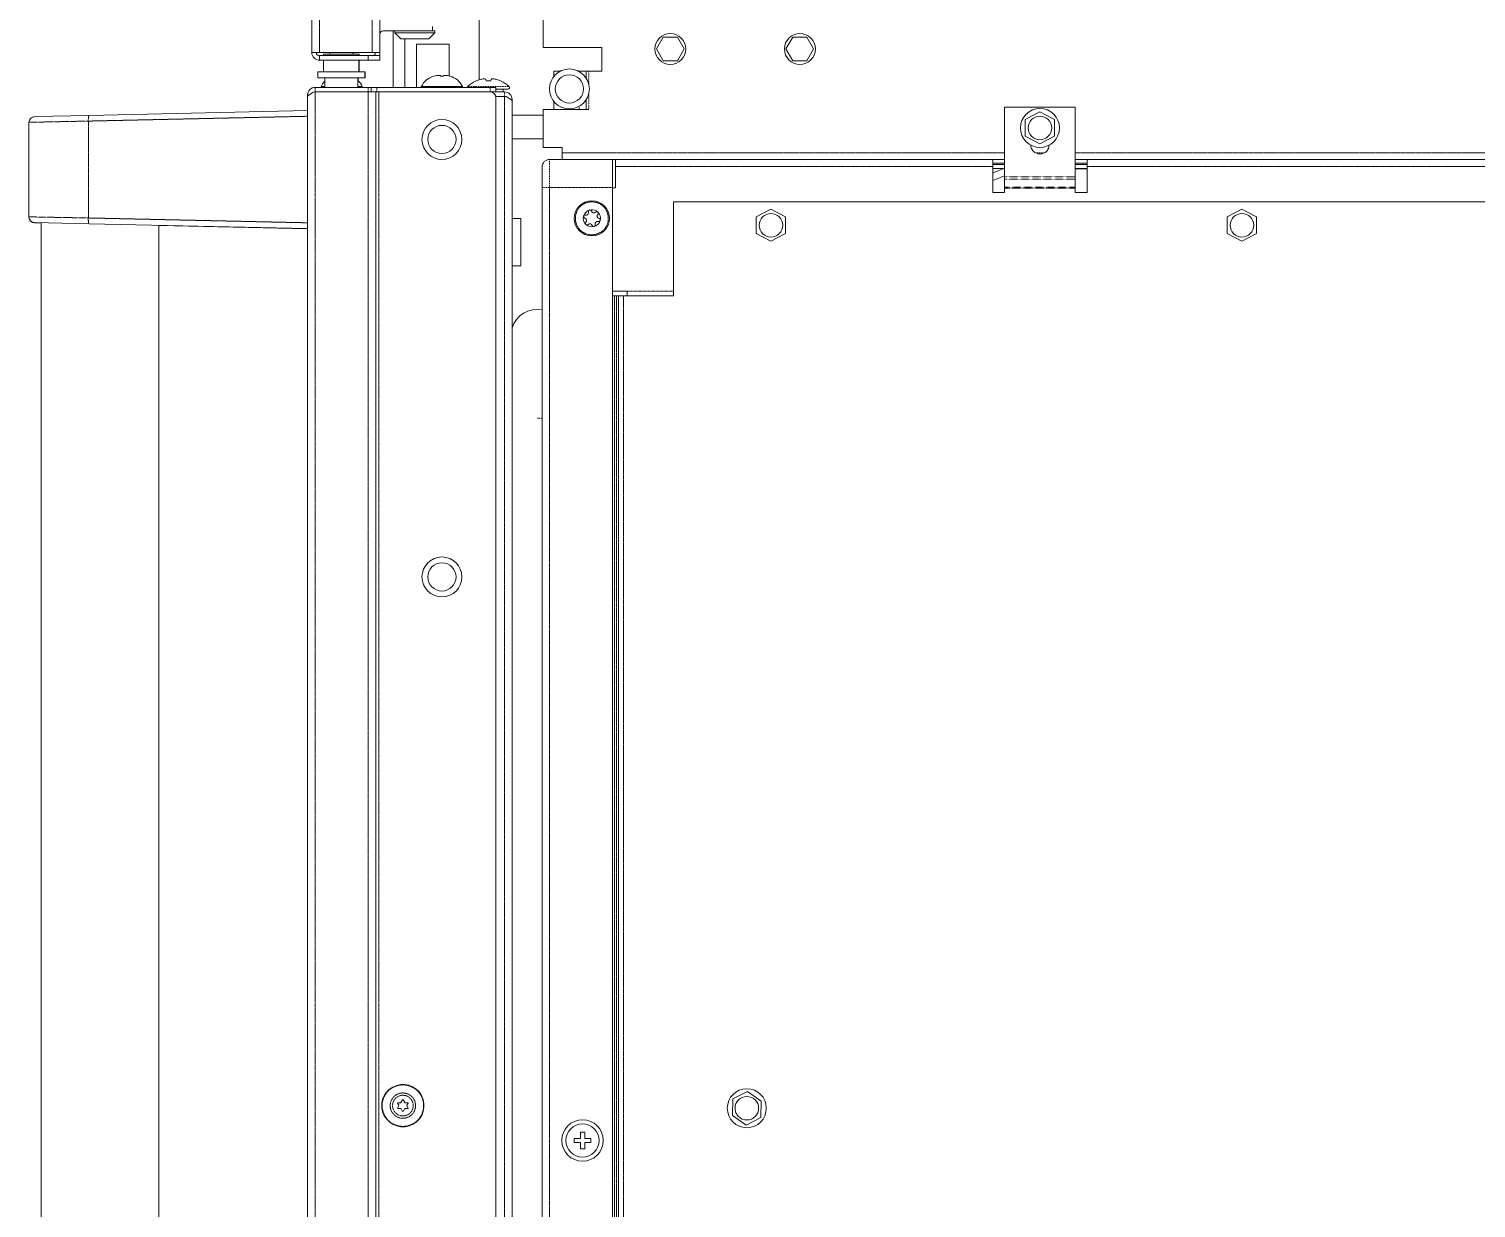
# Model space of a CAD drawing. Header units: millimetres. Extents: x 60499 to 556746, y 248297 to 497145.
# Drawn here: x 525365 to 538270, y 336400 to 346915 of the extents above; entities that cross this region are included whole.
import ezdxf

# ---------------------------------------------------------------- set-up
doc = ezdxf.new("R2010")
doc.units = ezdxf.units.MM
doc.linetypes.add('PHANTOM', pattern=[20, 10, -2, 2, -2, 2, -2])

msp = doc.modelspace()

# ---------------------------------------------------------------- linework, layer by layer
at = {"color": 7, "lineweight": 13, "ltscale": 0.03937}
for p, q in [((527888, 352280), (527888, 346705)), ((528495, 352280), (528495, 346705)), ((529478, 346394), (528469, 346394)), ((527850, 346325), (527850, 328302)), ((528458, 346354), (528458, 328273)), ((529478, 346354), (528469, 346354)), ((529478, 346354), (528486, 346354)), ((529530, 328325), (529530, 346301)), ((529673, 328364), (529673, 346287)), ((527850, 346186), (525902, 346143)), ((525365, 345239), (525365, 346082)), ((533961, 345751), (530595, 345751)), ((541519, 345751), (534801, 345751)), ((529942, 328659), (529942, 345501)), ((530570, 345501), (530570, 329796)), ((531114, 345374), (531114, 344534)), ((531114, 345374), (546531, 345374)), ((525475, 345188), (525475, 329442)), ((527850, 345136), (525902, 345178)), ((526525, 345165), (526525, 329465)), ((526525, 345161), (526525, 329465)), ((527850, 345132), (526525, 345161))]:
    msp.add_line(p, q, dxfattribs=at)
at = {"color": 7, "linetype": 'PHANTOM', "lineweight": 13, "ltscale": 0.03937}
for p, q in [((527957, 352280), (527957, 346705)), ((528426, 352280), (528426, 346705)), ((527919, 328273), (527919, 346354)), ((528389, 346354), (528389, 328273)), ((528486, 328273), (528486, 346354)), ((529607, 328338), (529607, 346313)), ((527850, 346136), (525895, 346093)), ((525895, 345229), (525895, 346093)), ((530119, 345810), (534066, 345810)), ((534696, 345810), (541624, 345810)), ((533961, 345689), (530595, 345689)), ((541519, 345688), (534801, 345689)), ((530008, 328659), (530008, 345501)), ((527850, 345186), (525895, 345229)), ((530586, 330045), (530586, 344534)), ((530604, 330045), (530604, 344534)), ((530624, 344534), (530624, 330045)), ((530666, 344534), (530666, 330045))]:
    msp.add_line(p, q, dxfattribs=at)
at = {"color": 7, "lineweight": 13, "ltscale": 0.017033}
msp.add_line((529380, 346462), (529380, 347034), dxfattribs=at)
at = {"color": 7, "lineweight": 13, "ltscale": 0.008489}
msp.add_line((529951, 347034), (529951, 346749), dxfattribs=at)
at = {"color": 7, "lineweight": 13, "ltscale": 0.013125}
msp.add_line((528964, 346898), (528523, 346898), dxfattribs=at)
at = {"color": 7, "lineweight": 13, "ltscale": 0.015}
msp.add_line((528613, 346394), (528613, 346898), dxfattribs=at)
at = {"color": 7, "lineweight": 13, "ltscale": 0.000549977}
for p, q in [((528628, 346898), (528628, 346879)), ((528985, 346898), (528985, 346879))]:
    msp.add_line(p, q, dxfattribs=at)
at = {"color": 7, "lineweight": 13, "ltscale": 0.010625}
msp.add_line((528985, 346879), (528628, 346879), dxfattribs=at)
at = {"color": 7, "lineweight": 13, "ltscale": 0.002227}
for p, q in [((528681, 346826), (528628, 346879)), ((528932, 346826), (528985, 346879))]:
    msp.add_line(p, q, dxfattribs=at)
at = {"color": 7, "lineweight": 13, "ltscale": 0.0012}
for p, q in [((528964, 346898), (528964, 346938)), ((527957, 346637), (527957, 346677)), ((528390, 346637), (528390, 346677)), ((528495, 346637), (528495, 346677)), ((528417, 346394), (528417, 346354)), ((529530, 346394), (529530, 346354))]:
    msp.add_line(p, q, dxfattribs=at)
at = {"color": 7, "lineweight": 13, "ltscale": 0.000622487}
msp.add_line((528964, 346898), (528985, 346898), dxfattribs=at)
at = {"color": 7, "lineweight": 13, "ltscale": 0.007475}
msp.add_line((528932, 346826), (528681, 346826), dxfattribs=at)
at = {"color": 7, "lineweight": 13, "ltscale": 0.012875}
for p, q in [((528717, 346394), (528717, 346826)), ((528717, 346394), (528717, 346826)), ((528390, 346677), (527957, 346677)), ((527957, 346637), (528390, 346637))]:
    msp.add_line(p, q, dxfattribs=at)
at = {"color": 7, "lineweight": 13, "ltscale": 0.001251}
msp.add_line((528862, 346778), (528820, 346778), dxfattribs=at)
at = {"color": 7, "lineweight": 13, "ltscale": 0.01145}
msp.add_line((528820, 346394), (528820, 346778), dxfattribs=at)
at = {"color": 7, "lineweight": 13, "ltscale": 0.007499}
msp.add_line((529114, 346778), (528862, 346778), dxfattribs=at)
at = {"color": 7, "lineweight": 13, "ltscale": 0.008423}
msp.add_line((529114, 346496), (529114, 346778), dxfattribs=at)
at = {"color": 7, "lineweight": 13, "ltscale": 0.015625}
msp.add_line((529951, 346749), (530475, 346749), dxfattribs=at)
at = {"color": 7, "lineweight": 13, "ltscale": 0.00625}
for p, q in [((530475, 346749), (530475, 346539)), ((527941, 346531), (528151, 346531)), ((528151, 346531), (528361, 346531)), ((527941, 346479), (528151, 346479)), ((528151, 346479), (528361, 346479))]:
    msp.add_line(p, q, dxfattribs=at)
at = {"color": 7, "lineweight": 13, "ltscale": 0.003608}
for p, q in [((531022, 346841), (530961, 346736)), ((531209, 346736), (531148, 346841)), ((532177, 346841), (532116, 346736)), ((532363, 346736), (532303, 346841)), ((530961, 346736), (531022, 346631)), ((531148, 346631), (531209, 346736)), ((532116, 346736), (532177, 346631)), ((532303, 346631), (532363, 346736))]:
    msp.add_line(p, q, dxfattribs=at)
at = {"color": 7, "lineweight": 13, "ltscale": 0.00375}
for p, q in [((531148, 346841), (531022, 346841)), ((532303, 346841), (532177, 346841)), ((531022, 346631), (531148, 346631)), ((532177, 346631), (532303, 346631))]:
    msp.add_line(p, q, dxfattribs=at)
at = {"color": 7, "lineweight": 13, "ltscale": 0.00205}
for p, q in [((527888, 346705), (527957, 346705)), ((528426, 346705), (528495, 346705)), ((528389, 346354), (528458, 346354))]:
    msp.add_line(p, q, dxfattribs=at)
at = {"color": 7, "lineweight": 13, "ltscale": 0.01395}
msp.add_line((527957, 346705), (528426, 346705), dxfattribs=at)
at = {"color": 7, "lineweight": 13, "ltscale": 0.004688}
msp.add_line((527993, 346689), (528151, 346689), dxfattribs=at)
at = {"color": 7, "lineweight": 13, "ltscale": 0.000362516}
for p, q in [((527993, 346689), (527993, 346677)), ((528308, 346689), (528308, 346677))]:
    msp.add_line(p, q, dxfattribs=at)
at = {"color": 7, "lineweight": 13, "ltscale": 0.003137}
for p, q in [((527993, 346637), (527993, 346531)), ((528308, 346637), (528308, 346531)), ((528311, 346637), (528311, 346531))]:
    msp.add_line(p, q, dxfattribs=at)
at = {"color": 7, "lineweight": 13, "ltscale": 0.0004875}
for p, q in [((528048, 346689), (528048, 346705)), ((528254, 346689), (528254, 346705))]:
    msp.add_line(p, q, dxfattribs=at)
at = {"color": 7, "lineweight": 13, "ltscale": 0.004687}
msp.add_line((528151, 346689), (528308, 346689), dxfattribs=at)
at = {"color": 7, "lineweight": 13, "ltscale": 0.00048696}
msp.add_line((528258, 346689), (528258, 346705), dxfattribs=at)
at = {"color": 7, "lineweight": 13, "ltscale": 9.23938e-05}
msp.add_line((528308, 346689), (528311, 346689), dxfattribs=at)
at = {"color": 7, "lineweight": 13, "ltscale": 0.000350532}
msp.add_line((528311, 346689), (528311, 346677), dxfattribs=at)
at = {"color": 7, "lineweight": 13, "ltscale": 0.003125}
for p, q in [((528495, 346677), (528390, 346677)), ((528495, 346637), (528390, 346637)), ((533961, 345751), (534066, 345751)), ((534066, 345718), (533961, 345718)), ((534696, 345751), (534801, 345751)), ((534801, 345718), (534696, 345718)), ((534066, 345705), (533961, 345705)), ((533961, 345671), (534066, 345671)), ((534801, 345705), (534696, 345705)), ((534696, 345671), (534801, 345671)), ((534066, 345457), (533961, 345457)), ((534801, 345457), (534696, 345457))]:
    msp.add_line(p, q, dxfattribs=at)
at = {"color": 7, "lineweight": 13, "ltscale": 0.00155}
for p, q in [((527941, 346531), (527941, 346479)), ((528361, 346531), (528361, 346479)), ((528364, 346531), (528364, 346479)), ((528469, 346394), (528417, 346394)), ((529530, 346394), (529478, 346394)), ((529530, 346354), (529478, 346354))]:
    msp.add_line(p, q, dxfattribs=at)
at = {"color": 7, "lineweight": 13, "ltscale": 9.31147e-05}
msp.add_line((528361, 346531), (528364, 346531), dxfattribs=at)
at = {"color": 7, "lineweight": 13, "ltscale": 1.03027e-05}
msp.add_line((528976, 346494), (528976, 346494), dxfattribs=at)
at = {"color": 7, "lineweight": 13, "ltscale": 0.000961184}
for p, q in [((529002, 346499), (529034, 346499)), ((529062, 346499), (529094, 346499))]:
    msp.add_line(p, q, dxfattribs=at)
at = {"color": 7, "lineweight": 13, "ltscale": 0.000142435}
for p, q in [((529034, 346494), (529034, 346499)), ((529062, 346499), (529062, 346494))]:
    msp.add_line(p, q, dxfattribs=at)
at = {"color": 7, "lineweight": 13, "ltscale": 1.02426e-05}
msp.add_line((529120, 346494), (529120, 346494), dxfattribs=at)
at = {"color": 7, "lineweight": 13, "ltscale": 0.001442}
msp.add_line((530045, 346539), (530045, 346491), dxfattribs=at)
at = {"color": 7, "lineweight": 13, "ltscale": 0.001777}
msp.add_line((530105, 346539), (530045, 346539), dxfattribs=at)
at = {"color": 7, "lineweight": 13, "ltscale": 0.000237653}
msp.add_line((530273, 346539), (530265, 346539), dxfattribs=at)
at = {"color": 7, "linetype": 'PHANTOM', "lineweight": 13, "ltscale": 0.000126726}
msp.add_line((530273, 346539), (530273, 346535), dxfattribs=at)
at = {"color": 7, "lineweight": 13, "ltscale": 0.001775}
for p, q in [((530333, 346539), (530273, 346539)), ((530333, 346197), (530273, 346197)), ((530119, 345751), (530119, 345810))]:
    msp.add_line(p, q, dxfattribs=at)
at = {"color": 7, "lineweight": 13, "ltscale": 0.001762}
msp.add_line((530333, 346539), (530333, 346480), dxfattribs=at)
at = {"color": 7, "lineweight": 13, "ltscale": 0.000774954}
for p, q in [((530333, 346539), (530359, 346539)), ((530359, 346197), (530333, 346197))]:
    msp.add_line(p, q, dxfattribs=at)
at = {"color": 7, "linetype": 'PHANTOM', "lineweight": 13, "ltscale": 0.003518}
msp.add_line((530359, 346539), (530359, 346421), dxfattribs=at)
at = {"color": 7, "lineweight": 13, "ltscale": 0.003475}
msp.add_line((530359, 346539), (530475, 346539), dxfattribs=at)
at = {"color": 7, "linetype": 'PHANTOM', "lineweight": 13, "ltscale": 0.0012}
for p, q in [((527919, 346394), (527919, 346354)), ((528389, 346394), (528389, 346354)), ((528469, 346394), (528469, 346354)), ((529478, 346394), (529478, 346354))]:
    msp.add_line(p, q, dxfattribs=at)
at = {"color": 7, "lineweight": 13, "ltscale": 0.013975}
for p, q in [((528389, 346394), (527919, 346394)), ((528389, 346354), (527919, 346354)), ((527919, 346354), (528389, 346354))]:
    msp.add_line(p, q, dxfattribs=at)
at = {"color": 7, "lineweight": 13, "ltscale": 0.001782}
msp.add_line((527944, 346479), (528004, 346479), dxfattribs=at)
at = {"color": 7, "lineweight": 13, "ltscale": 1.24954e-05}
msp.add_line((527944, 346479), (527944, 346479), dxfattribs=at)
at = {"color": 7, "lineweight": 13, "ltscale": 0.000211791}
for p, q in [((527971, 346394), (527971, 346401)), ((528338, 346394), (528338, 346401)), ((528864, 346394), (528864, 346401)), ((529231, 346394), (529231, 346401))]:
    msp.add_line(p, q, dxfattribs=at)
at = {"color": 7, "lineweight": 13, "ltscale": 0.000981969}
for p, q in [((527971, 346401), (528004, 346401)), ((528004, 346394), (527971, 346394))]:
    msp.add_line(p, q, dxfattribs=at)
at = {"color": 7, "lineweight": 13, "ltscale": 0.002537}
for p, q in [((528004, 346394), (528004, 346479)), ((528298, 346394), (528298, 346479))]:
    msp.add_line(p, q, dxfattribs=at)
at = {"color": 7, "lineweight": 13, "ltscale": 0.001968}
msp.add_line((528298, 346479), (528364, 346479), dxfattribs=at)
at = {"color": 7, "lineweight": 13, "ltscale": 0.001193}
for p, q in [((528298, 346401), (528338, 346401)), ((528338, 346394), (528298, 346394))]:
    msp.add_line(p, q, dxfattribs=at)
at = {"color": 7, "lineweight": 13, "ltscale": 0.000775195}
msp.add_line((528301, 346453), (528301, 346479), dxfattribs=at)
at = {"color": 7, "lineweight": 13, "ltscale": 0.000199776}
for p, q in [((528338, 346394), (528338, 346401)), ((529231, 346394), (529231, 346401))]:
    msp.add_line(p, q, dxfattribs=at)
at = {"color": 7, "lineweight": 13, "ltscale": 0.000849927}
for p, q in [((528417, 346394), (528389, 346394)), ((528417, 346354), (528389, 346354))]:
    msp.add_line(p, q, dxfattribs=at)
at = {"color": 7, "lineweight": 13, "ltscale": 0.010925}
for p, q in [((528864, 346401), (529231, 346401)), ((529231, 346394), (528864, 346394))]:
    msp.add_line(p, q, dxfattribs=at)
at = {"color": 7, "lineweight": 13, "ltscale": 0.000199746}
msp.add_line((529231, 346394), (529231, 346401), dxfattribs=at)
at = {"color": 7, "linetype": 'PHANTOM', "lineweight": 13, "ltscale": 0.005469}
for p, q in [((529463, 346402), (529279, 346402)), ((529647, 346402), (529463, 346402))]:
    msp.add_line(p, q, dxfattribs=at)
at = {"color": 7, "lineweight": 13, "ltscale": 5.59889e-05}
msp.add_line((529349, 346451), (529351, 346451), dxfattribs=at)
msp.add_line((529349, 346451), (529351, 346451), dxfattribs=at)
at = {"color": 7, "lineweight": 13, "ltscale": 0.00042636}
for p, q in [((529442, 346451), (529440, 346465)), ((529486, 346465), (529483, 346451))]:
    msp.add_line(p, q, dxfattribs=at)
at = {"color": 7, "lineweight": 13, "ltscale": 0.000612274}
for p, q in [((529442, 346451), (529463, 346451)), ((529442, 346451), (529463, 346451)), ((529463, 346451), (529483, 346451)), ((529463, 346451), (529483, 346451))]:
    msp.add_line(p, q, dxfattribs=at)
at = {"color": 7, "lineweight": 13, "ltscale": 0.001915}
msp.add_line((529530, 346377), (529594, 346377), dxfattribs=at)
at = {"color": 7, "lineweight": 13, "ltscale": 0.003173}
msp.add_line((529530, 346377), (529637, 346377), dxfattribs=at)
at = {"color": 7, "lineweight": 13, "ltscale": 5.58688e-05}
msp.add_line((529575, 346451), (529576, 346451), dxfattribs=at)
msp.add_line((529575, 346451), (529576, 346451), dxfattribs=at)
at = {"color": 7, "lineweight": 13, "ltscale": 0.000712748}
msp.add_line((529594, 346377), (529594, 346354), dxfattribs=at)
at = {"color": 7, "lineweight": 13, "ltscale": 0.000340619}
msp.add_line((527850, 346325), (527862, 346325), dxfattribs=at)
at = {"color": 7, "lineweight": 13, "ltscale": 3.4129e-05}
msp.add_line((527918, 346353), (527919, 346354), dxfattribs=at)
at = {"color": 7, "lineweight": 13, "ltscale": 0.00059317}
msp.add_line((528469, 346354), (528449, 346354), dxfattribs=at)
at = {"color": 7, "lineweight": 13, "ltscale": 0.000850047}
msp.add_line((528486, 346354), (528458, 346354), dxfattribs=at)
at = {"color": 7, "lineweight": 13, "ltscale": 0.000302044}
msp.add_line((529536, 346313), (529527, 346319), dxfattribs=at)
at = {"color": 7, "lineweight": 13, "ltscale": 0.002321}
msp.add_line((529529, 346313), (529607, 346313), dxfattribs=at)
at = {"color": 7, "lineweight": 13, "ltscale": 0.00228}
msp.add_line((529607, 346354), (529530, 346354), dxfattribs=at)
at = {"color": 7, "linetype": 'PHANTOM', "lineweight": 13, "ltscale": 0.001195}
msp.add_line((529607, 346354), (529607, 346313), dxfattribs=at)
at = {"color": 7, "lineweight": 13, "ltscale": 2.69174e-05}
msp.add_line((529608, 346313), (529607, 346313), dxfattribs=at)
at = {"color": 7, "lineweight": 13, "ltscale": 0.000345185}
msp.add_line((529673, 346287), (529661, 346287), dxfattribs=at)
at = {"color": 7, "lineweight": 13, "ltscale": 3.12094e-05}
msp.add_line((529673, 346286), (529673, 346288), dxfattribs=at)
at = {"color": 7, "lineweight": 13, "ltscale": 4.15139e-05}
msp.add_line((529673, 346286), (529673, 346285), dxfattribs=at)
at = {"color": 7, "lineweight": 13, "ltscale": 0.002122}
msp.add_line((530045, 346268), (530045, 346197), dxfattribs=at)
at = {"color": 7, "lineweight": 13, "ltscale": 0.002442}
msp.add_line((530333, 346279), (530333, 346197), dxfattribs=at)
at = {"color": 7, "linetype": 'PHANTOM', "lineweight": 13, "ltscale": 0.004198}
msp.add_line((530359, 346338), (530359, 346197), dxfattribs=at)
at = {"color": 7, "lineweight": 13, "ltscale": 0.014514}
for p, q in [((525415, 346133), (525902, 346143)), ((525415, 345189), (525902, 345178))]:
    msp.add_line(p, q, dxfattribs=at)
at = {"color": 7, "lineweight": 13, "ltscale": 0.008268}
for p, q in [((529951, 346145), (529673, 346145)), ((529951, 345935), (529673, 345935))]:
    msp.add_line(p, q, dxfattribs=at)
at = {"color": 7, "lineweight": 13, "ltscale": 0.002825}
msp.add_line((530045, 346197), (529951, 346197), dxfattribs=at)
at = {"color": 7, "lineweight": 13, "ltscale": 0.01017}
msp.add_line((529951, 346197), (529951, 345856), dxfattribs=at)
at = {"color": 7, "lineweight": 13, "ltscale": 0.006775}
msp.add_line((530045, 346197), (530273, 346197), dxfattribs=at)
at = {"color": 7, "linetype": 'PHANTOM', "lineweight": 13, "ltscale": 0.000806763}
msp.add_line((530273, 346224), (530273, 346197), dxfattribs=at)
at = {"color": 7, "lineweight": 13, "ltscale": 0.018535}
for p, q in [((534066, 346218), (534066, 345596)), ((534696, 346218), (534696, 345596))]:
    msp.add_line(p, q, dxfattribs=at)
at = {"color": 7, "lineweight": 13, "ltscale": 0.01875}
msp.add_line((534066, 346218), (534696, 346218), dxfattribs=at)
at = {"color": 7, "lineweight": 13, "ltscale": 0.004405}
for p, q in [((534381, 346175), (534250, 346106)), ((534250, 346106), (534250, 345958)), ((534512, 346106), (534381, 346175)), ((534512, 345958), (534512, 346106)), ((534250, 345958), (534381, 345889)), ((534381, 345889), (534512, 345958)), ((531982, 345307), (531851, 345238)), ((531851, 345238), (531851, 345090)), ((532113, 345238), (531982, 345307)), ((532113, 345090), (532113, 345238)), ((536182, 345307), (536051, 345238)), ((536051, 345238), (536051, 345090)), ((536313, 345238), (536182, 345307)), ((536313, 345090), (536313, 345238)), ((531851, 345090), (531982, 345021)), ((531982, 345021), (532113, 345090)), ((536051, 345090), (536182, 345021)), ((536182, 345021), (536313, 345090)), ((531642, 337373), (531639, 337225)), ((531773, 337440), (531642, 337373)), ((531894, 337354), (531773, 337440)), ((531892, 337206), (531894, 337354)), ((531639, 337225), (531760, 337139)), ((531760, 337139), (531892, 337206))]:
    msp.add_line(p, q, dxfattribs=at)
at = {"color": 7, "linetype": 'PHANTOM', "lineweight": 13, "ltscale": 0.015765}
for p, q in [((525365, 346082), (525895, 346093)), ((525365, 345239), (525895, 345229))]:
    msp.add_line(p, q, dxfattribs=at)
at = {"color": 7, "lineweight": 13, "ltscale": 0.005012}
msp.add_line((529951, 345856), (530119, 345856), dxfattribs=at)
at = {"color": 7, "lineweight": 13, "ltscale": 0.001344}
msp.add_line((530119, 345856), (530119, 345810), dxfattribs=at)
at = {"color": 7, "lineweight": 13, "ltscale": 0.0033}
msp.add_line((530008, 345751), (530119, 345751), dxfattribs=at)
at = {"color": 7, "linetype": 'PHANTOM', "lineweight": 13, "ltscale": 0.007445}
msp.add_line((530008, 345751), (530008, 345501), dxfattribs=at)
at = {"color": 7, "lineweight": 13, "ltscale": 0.014176}
msp.add_line((530119, 345751), (530595, 345751), dxfattribs=at)
at = {"color": 7, "lineweight": 13, "ltscale": 0.007427}
msp.add_line((530570, 345751), (530570, 345501), dxfattribs=at)
at = {"color": 7, "lineweight": 13, "ltscale": 0.001865}
for p, q in [((530595, 345751), (530595, 345689)), ((533961, 345751), (533961, 345689)), ((534801, 345751), (534801, 345689))]:
    msp.add_line(p, q, dxfattribs=at)
at = {"color": 7, "linetype": 'PHANTOM', "lineweight": 13, "ltscale": 0.002432}
msp.add_line((534340, 345810), (534422, 345810), dxfattribs=at)
at = {"color": 7, "lineweight": 13, "ltscale": 0.005475}
msp.add_line((529942, 345685), (529942, 345501), dxfattribs=at)
at = {"color": 7, "lineweight": 13, "ltscale": 0.005635}
msp.add_line((530595, 345689), (530595, 345499), dxfattribs=at)
at = {"color": 7, "lineweight": 13, "ltscale": 0.006885}
for p, q in [((533961, 345689), (533961, 345457)), ((534801, 345689), (534801, 345457))]:
    msp.add_line(p, q, dxfattribs=at)
at = {"color": 7, "lineweight": 13, "ltscale": 0.003162}
msp.add_line((534060, 345671), (533961, 345631), dxfattribs=at)
msp.add_line((534060, 345671), (533961, 345631), dxfattribs=at)
at = {"color": 7, "lineweight": 13, "ltscale": 0.00337}
msp.add_line((534066, 345606), (533961, 345564), dxfattribs=at)
at = {"color": 7, "lineweight": 13, "ltscale": 0.000637865}
for p, q in [((534066, 345596), (534066, 345574)), ((534696, 345596), (534696, 345574))]:
    msp.add_line(p, q, dxfattribs=at)
at = {"color": 7, "linetype": 'PHANTOM', "lineweight": 13, "ltscale": 0.01875}
for p, q in [((534696, 345596), (534066, 345596)), ((534696, 345574), (534066, 345574)), ((534066, 345504), (534696, 345504)), ((534066, 345494), (534696, 345494))]:
    msp.add_line(p, q, dxfattribs=at)
at = {"color": 7, "lineweight": 13, "ltscale": 0.001291}
msp.add_line((534739, 345667), (534696, 345667), dxfattribs=at)
at = {"color": 7, "lineweight": 13, "ltscale": 0.001834}
msp.add_line((534801, 345667), (534739, 345667), dxfattribs=at)
at = {"color": 7, "linetype": 'PHANTOM', "lineweight": 13, "ltscale": 0.00197}
msp.add_line((530008, 345501), (529942, 345501), dxfattribs=at)
at = {"color": 7, "linetype": 'PHANTOM', "lineweight": 13, "ltscale": 0.016725}
msp.add_line((530008, 345501), (530570, 345501), dxfattribs=at)
at = {"color": 7, "lineweight": 13, "ltscale": 0.000750204}
msp.add_line((530595, 345499), (530570, 345499), dxfattribs=at)
at = {"color": 7, "lineweight": 13, "ltscale": 0.002087}
for p, q in [((534066, 345574), (534066, 345504)), ((534696, 345574), (534696, 345504))]:
    msp.add_line(p, q, dxfattribs=at)
at = {"color": 7, "lineweight": 13, "ltscale": 0.000299258}
for p, q in [((534066, 345494), (534066, 345504)), ((534696, 345494), (534696, 345504))]:
    msp.add_line(p, q, dxfattribs=at)
at = {"color": 7, "lineweight": 13, "ltscale": 0.001096}
for p, q in [((534066, 345494), (534066, 345457)), ((534696, 345457), (534696, 345494))]:
    msp.add_line(p, q, dxfattribs=at)
at = {"color": 7, "lineweight": 13, "ltscale": 0.000111617}
msp.add_line((525365, 345235), (525365, 345239), dxfattribs=at)
at = {"color": 7, "linetype": 'PHANTOM', "lineweight": 13, "ltscale": 5.40799e-06}
msp.add_line((525365, 345235), (525366, 345235), dxfattribs=at)
at = {"color": 7, "lineweight": 13, "ltscale": 0.011735}
for p, q in [((529673, 345223), (529673, 344828)), ((529751, 345223), (529751, 344828))]:
    msp.add_line(p, q, dxfattribs=at)
at = {"color": 7, "lineweight": 13, "ltscale": 0.002325}
for p, q in [((529751, 345223), (529673, 345223)), ((529751, 344803), (529673, 344803)), ((529751, 344802), (529673, 344802))]:
    msp.add_line(p, q, dxfattribs=at)
at = {"color": 7, "lineweight": 13, "ltscale": 0.0018}
msp.add_line((525415, 345185), (525475, 345184), dxfattribs=at)
at = {"color": 7, "lineweight": 13, "ltscale": 0.000765102}
for p, q in [((529673, 344828), (529673, 344803)), ((529751, 344828), (529751, 344803))]:
    msp.add_line(p, q, dxfattribs=at)
at = {"color": 7, "lineweight": 13, "ltscale": 3.59242e-05}
msp.add_line((529751, 344803), (529751, 344802), dxfattribs=at)
at = {"color": 7, "lineweight": 13, "ltscale": 0.003874}
msp.add_line((530700, 344576), (530570, 344576), dxfattribs=at)
at = {"color": 7, "linetype": 'PHANTOM', "lineweight": 13, "ltscale": 0.012326}
msp.add_line((530700, 344576), (531114, 344576), dxfattribs=at)
at = {"color": 7, "lineweight": 13, "ltscale": 0.00119}
msp.add_line((530700, 344536), (530700, 344576), dxfattribs=at)
at = {"color": 7, "lineweight": 13, "ltscale": 0.000468937}
msp.add_line((530570, 344534), (530586, 344534), dxfattribs=at)
at = {"color": 7, "lineweight": 13, "ltscale": 0.000547995}
msp.add_line((530586, 344534), (530604, 344534), dxfattribs=at)
at = {"color": 7, "lineweight": 13, "ltscale": 0.000591128}
msp.add_line((530624, 344534), (530604, 344534), dxfattribs=at)
at = {"color": 7, "lineweight": 13, "ltscale": 0.001248}
msp.add_line((530666, 344534), (530624, 344534), dxfattribs=at)
at = {"color": 7, "lineweight": 13, "ltscale": 0.013344}
msp.add_line((530666, 344534), (531114, 344534), dxfattribs=at)
at = {"color": 7, "lineweight": 13, "ltscale": 0.012326}
msp.add_line((530700, 344536), (531114, 344536), dxfattribs=at)
at = {"color": 7, "linetype": 'PHANTOM', "lineweight": 13, "ltscale": 0.001319}
msp.add_line((529942, 343444), (529898, 343444), dxfattribs=at)
at = {"color": 7, "lineweight": 13, "ltscale": 0.00068953}
for p, q in [((528665, 337316), (528653, 337335)), ((528746, 337335), (528734, 337316))]:
    msp.add_line(p, q, dxfattribs=at)
at = {"color": 7, "lineweight": 13, "ltscale": 0.00072269}
for p, q in [((528655, 337338), (528679, 337338)), ((528721, 337338), (528745, 337338))]:
    msp.add_line(p, q, dxfattribs=at)
at = {"color": 7, "lineweight": 13, "ltscale": 0.000916355}
for p, q in [((528698, 337366), (528682, 337340)), ((528717, 337340), (528701, 337366))]:
    msp.add_line(p, q, dxfattribs=at)
at = {"color": 7, "lineweight": 13, "ltscale": 0.000787301}
msp.add_line((528665, 337311), (528651, 337289), dxfattribs=at)
at = {"color": 7, "lineweight": 13, "ltscale": 0.000823854}
msp.add_line((528653, 337286), (528681, 337286), dxfattribs=at)
at = {"color": 7, "lineweight": 13, "ltscale": 0.000818596}
msp.add_line((528698, 337260), (528684, 337284), dxfattribs=at)
at = {"color": 7, "lineweight": 13, "ltscale": 0.000818534}
msp.add_line((528715, 337284), (528701, 337260), dxfattribs=at)
at = {"color": 7, "lineweight": 13, "ltscale": 0.000823734}
msp.add_line((528719, 337286), (528747, 337286), dxfattribs=at)
at = {"color": 7, "lineweight": 13, "ltscale": 0.000787363}
msp.add_line((528748, 337289), (528734, 337311), dxfattribs=at)
at = {"color": 7, "lineweight": 13, "ltscale": 0.001625}
for p, q in [((530283, 337076), (530283, 337021)), ((530321, 337021), (530321, 337076)), ((530283, 337021), (530228, 337021)), ((530228, 336983), (530283, 336983))]:
    msp.add_line(p, q, dxfattribs=at)
at = {"color": 7, "lineweight": 13, "ltscale": 0.000562533}
for p, q in [((530302, 337076), (530283, 337076)), ((530283, 336929), (530302, 336929))]:
    msp.add_line(p, q, dxfattribs=at)
at = {"color": 7, "lineweight": 13, "ltscale": 0.000562413}
for p, q in [((530321, 337076), (530302, 337076)), ((530302, 336929), (530321, 336929))]:
    msp.add_line(p, q, dxfattribs=at)
at = {"color": 7, "lineweight": 13, "ltscale": 0.000562503}
for p, q in [((530228, 337021), (530228, 337002)), ((530228, 337002), (530228, 336983)), ((530375, 337002), (530375, 337021)), ((530375, 336983), (530375, 337002))]:
    msp.add_line(p, q, dxfattribs=at)
at = {"color": 7, "lineweight": 13, "ltscale": 0.001612}
for p, q in [((530283, 336983), (530283, 336929)), ((530321, 336929), (530321, 336983))]:
    msp.add_line(p, q, dxfattribs=at)
at = {"color": 7, "lineweight": 13, "ltscale": 0.001613}
for p, q in [((530375, 337021), (530321, 337021)), ((530321, 336983), (530375, 336983))]:
    msp.add_line(p, q, dxfattribs=at)
at = {"color": 7, "lineweight": 13, "ltscale": 0.03937}
for points in [[(527850, 346325), (527851, 346320), (527851, 346319), (527852, 346318), (527852, 346318)], [(527852, 346318), (527853, 346318), (527854, 346319), (527860, 346324), (527879, 346337), (527894, 346347), (527903, 346350), (527912, 346353), (527919, 346354)], [(529671, 346281), (529670, 346281), (529669, 346282), (529663, 346286), (529646, 346298), (529630, 346307), (529622, 346311), (529613, 346313), (529607, 346313)], [(529673, 346287), (529672, 346282), (529672, 346281), (529672, 346281), (529671, 346281)]]:
    msp.add_lwpolyline(points, dxfattribs=at)
for centre, radius in [((531085, 346736), 138), ((532240, 346736), 138), ((530185, 346380), 178), ((530185, 346380), 126), ((529048, 345929), 178), ((534381, 346032), 174), ((534381, 346032), 105), ((529048, 345929), 126), ((530385, 345226), 157), ((531982, 345164), 105), ((536182, 345164), 105), ((529048, 342028), 178), ((529048, 342028), 126), ((531767, 337290), 174), ((531767, 337290), 105), ((530302, 337002), 185), ((530302, 337002), 148)]:
    msp.add_circle(centre, radius, dxfattribs=at)
at = {"color": 7, "linetype": 'PHANTOM', "lineweight": 13, "ltscale": 0.03937}
for centre, radius in [((530385, 345226), 147), ((528700, 337313), 185), ((528700, 337313), 113), ((528700, 337313), 92.3)]:
    msp.add_circle(centre, radius, dxfattribs=at)
at = {"color": 7, "lineweight": 13, "ltscale": 0.03937}
for centre, radius, start, end in [((528523, 346869), 28.6, 90, 180), ((527957, 346705), 68.9, 180, 270), ((527957, 346705), 28.6, 180, 270), ((528426, 346705), 28.6, 270, 0), ((528426, 346705), 68.9, 335.5032, 0), ((529018, 346331), 168, 104.556, 155.5837), ((529019, 346327), 173, 95.8727, 104.7448), ((529019, 346327), 173, 95.8728, 104.7447), ((529048, 346218), 277, 87.1292, 92.8708), ((529048, 346218), 277, 87.1292, 92.8708), ((529076, 346327), 173, 75.2553, 84.1272), ((529076, 346327), 173, 75.2552, 84.1273), ((529078, 346331), 168, 24.4163, 75.444), ((527919, 346325), 68.9, 90, 180), ((528124, 346331), 169, 135.628, 155.5726), ((528184, 346331), 169, 24.4274, 47.7158), ((529289, 346392), 14.4, 134.0501, 172.2133), ((529463, 346212), 264, 115.4309, 134.0501), ((529463, 346212), 264, 45.9499, 64.5691), ((529637, 346392), 14.4, 270, 45.9499), ((529478, 346301), 52.1, 0, 90), ((529607, 346287), 66.2, 0, 90), ((525416, 346082), 50.4, 91.25, 180), ((534381, 345882), 82.3, 181.965, 358.0317), ((530008, 345685), 66.2, 90, 180), ((525416, 345239), 50.4, 180, 268.75), ((525416, 345235), 50.4, 180, 268.75), ((530385, 345226), 76.5, 105.91, 285.91), ((530325, 345242), 14.1, 76.9682, 254.8519), ((530315, 345206), 22.4, 316.9682, 74.8519), ((530333, 345277), 22.4, 256.9682, 14.8519), ((530368, 345287), 14.1, 16.9682, 194.8519), ((530385, 345226), 76.5, 285.91, 105.91), ((530403, 345297), 22.4, 196.9682, 314.8519), ((530437, 345176), 22.4, 76.9682, 194.8519), ((530429, 345271), 14.1, 316.9682, 134.8519), ((530455, 345246), 22.4, 136.9682, 254.8519), ((530446, 345211), 14.1, 256.9682, 74.8519), ((530342, 345182), 14.1, 136.9682, 314.8519), ((530367, 345156), 22.4, 16.9682, 134.8519), ((530402, 345166), 14.1, 196.9682, 14.8519), ((529898, 344179), 235, 79.1435, 162.9244), ((528700, 337313), 189, 28.6479, 208.6479), ((528700, 337313), 189, 208.6479, 28.6479), ((528655, 337336), 1.68, 90, 211.105), ((528679, 337342), 4.2, 270, 328.895), ((528700, 337365), 1.68, 31.105, 148.895), ((528721, 337342), 4.2, 211.105, 270), ((528745, 337336), 1.68, 328.895, 90), ((528653, 337288), 1.68, 148.895, 270), ((528661, 337313), 4.2, 328.895, 31.105), ((528681, 337282), 4.2, 31.105, 90), ((528700, 337261), 1.68, 211.105, 328.895), ((528719, 337282), 4.2, 90, 148.895), ((528738, 337313), 4.2, 148.895, 211.105), ((528747, 337288), 1.68, 270, 31.105)]:
    msp.add_arc(centre, radius, start, end, dxfattribs=at)
for centre, major_axis, ratio, start_param, end_param in [((529463, 346216), (263, 0), 0.984808, 1.853905, 2.008293), ((529463, 346216), (263, 0), 0.984808, 1.853905, 2.008293), ((529461, 346211), (111, -240), 0.909844, 2.823846, 2.970435), ((529461, 346211), (111, -240), 0.909844, 2.823846, 2.970435), ((529459, 346211), (50, -260), 0.37687, 2.843978, 2.990568), ((529459, 346211), (50, -260), 0.37687, 2.843978, 2.990568), ((529467, 346211), (50, 260), 0.37687, 0.151025, 0.297614), ((529467, 346211), (50, 260), 0.37687, 0.151025, 0.297614), ((529465, 346211), (111, 240), 0.909844, 0.171157, 0.317747), ((529465, 346211), (111, 240), 0.909844, 0.171157, 0.317747), ((529463, 346216), (263, 0), 0.984808, 1.1333, 1.287688), ((529463, 346216), (263, 0), 0.984808, 1.1333, 1.287688)]:
    msp.add_ellipse(centre, major_axis=major_axis, ratio=ratio, start_param=start_param, end_param=end_param, dxfattribs=at)
at = {"color": 7, "linetype": 'PHANTOM', "lineweight": 13, "ltscale": 0.03937}
for centre, major_axis, start_param, end_param in [((525903, 346093), (1.1, -50.4), 3.141593, 4.708776), ((525903, 345229), (1.1, 50.4), 1.57441, 3.141592)]:
    msp.add_ellipse(centre, major_axis=major_axis, ratio=0.1656, start_param=start_param, end_param=end_param, dxfattribs=at)

doc.saveas('drawing.dxf')
